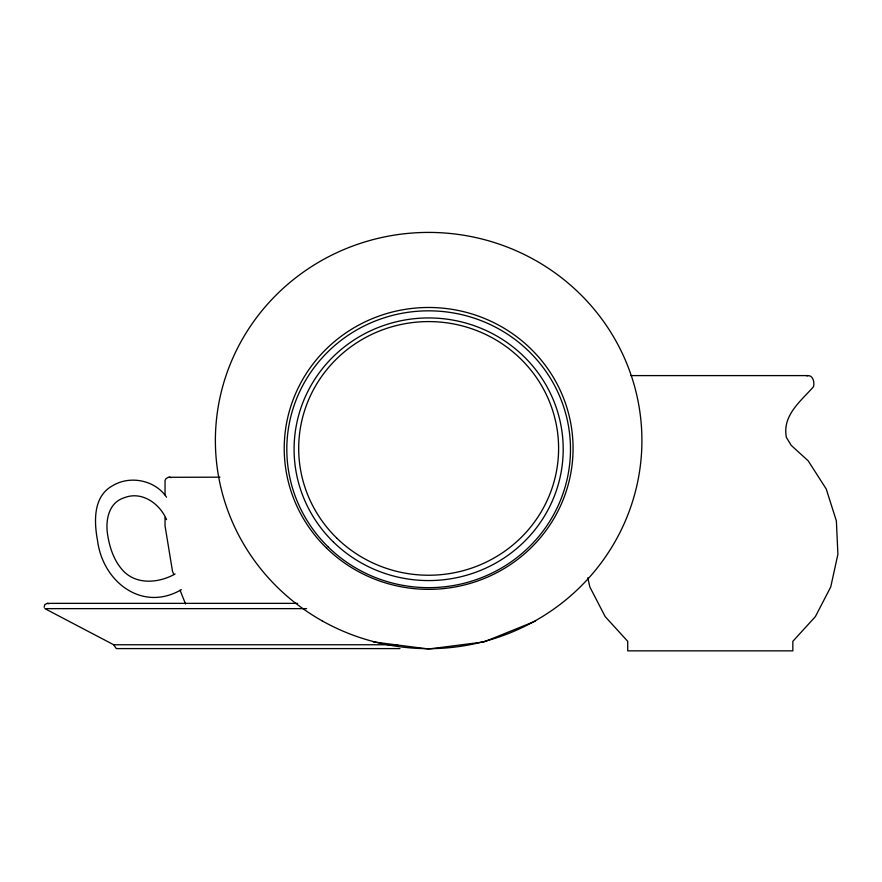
<?xml version="1.0" encoding="UTF-8"?>
<svg xmlns="http://www.w3.org/2000/svg" width="882" height="882" viewBox="0 0 882 882"><rect width="100%" height="100%" fill="white"/><g stroke="black" fill="none" stroke-linecap="round" stroke-linejoin="round"><path stroke-width="1.32" d="M535.606 621.049L484.009 641.909L428.641 649.02L373.273 641.909M181.35 589.683C142.002 612.538 102.863 581.613 97.593 540.931C94.01 521.824 92.875 496.39 112.664 485.684C130.15 475.089 155.089 480.139 166.544 497.183M175.088 573.984C159.388 582.826 137.625 585.174 123.877 571.525C114.66 562.077 110.007 549.001 107.869 536.19C105.123 521.56 108.023 502.674 124.373 497.713C141.859 490.756 159.785 503.644 166.544 519.619M806.71 375.787C812.917 374.277 814.759 382.182 813.502 386.746C800.779 401.2 782.025 415.422 786.391 437.45L791.264 445.399L808.199 460.845L826.236 489.003L836.368 520.865L837.9 554.26L830.745 586.927L815.376 616.617L792.841 641.324L792.841 650.85L627.719 650.85L627.719 641.324L605.184 616.617L589.826 586.927L587.82 577.776M219.982 477.184L168.219 477.294L165.838 478.805L165.044 480.514L165.044 494.989M297.653 603.365L47.385 603.365L44.806 604.556L44.188 607.334M630.751 375.6L808.099 375.6M306.583 608.635L44.85 608.635L113.701 644.753L397.606 644.753M399.943 648.59L116.281 648.59L113.701 644.753M169.168 477.184L171.02 477.603M47.385 603.365L48.797 603.729M173.776 574.48L172.486 571.238L165.044 525.881L165.044 517.392M180.049 590.201L185.573 604.027M322.018 620.785A213.268 208.13 0 0 0 641.909 440.537A213.268 208.13 0 0 0 322.018 260.289A213.268 208.13 0 0 0 322.018 620.785M326.527 548.075A144.416 140.933 0 0 0 568.14 484.891A144.416 140.933 0 0 0 391.266 312.283A144.416 140.933 0 0 0 326.527 548.075M328.358 547.127A141.837 138.419 0 0 0 565.649 485.078A141.837 138.419 0 0 0 391.939 315.547A141.837 138.419 0 0 0 328.358 547.127M333.506 542.11A134.549 131.308 0 0 0 558.615 483.237A134.549 131.308 0 0 0 393.824 322.415A134.549 131.308 0 0 0 333.506 542.11M336.759 538.097A129.952 126.821 0 0 0 554.172 481.241A129.952 126.821 0 0 0 395.015 325.91A129.952 126.821 0 0 0 336.759 538.097"/></g></svg>
